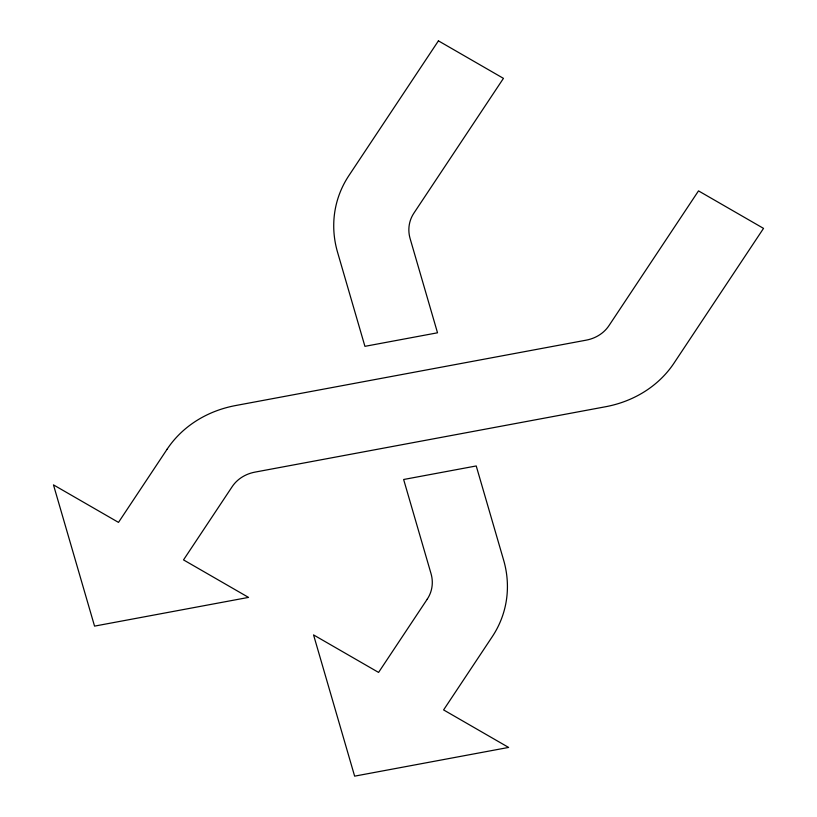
<?xml version="1.0" encoding="UTF-8"?>
<svg xmlns="http://www.w3.org/2000/svg" width="817" height="817" viewBox="0 0 817 817"><rect width="100%" height="100%" fill="white"/><g stroke="black" fill="none" stroke-linecap="round" stroke-linejoin="round"><path stroke-width="1.23" d="M167.158 449.146L118.496 522.39L53.473 484.879L94.547 626.118L248.531 597.401L183.519 559.9L232.181 486.656A37.848 33.66 15.4 0 1 255.006 472.114L605.509 406.754A113.532 100.981 15.4 0 0 673.994 363.146L763.527 228.382L698.504 190.882L608.971 325.636A37.848 33.66 15.4 0 1 586.146 340.168L235.643 405.538A113.532 100.981 15.4 0 0 167.158 449.146M438.423 40.85L348.89 175.604A113.532 100.981 15.4 0 0 337.533 252.177L364.923 346.337L437.514 332.795L410.124 238.635A37.848 33.66 15.4 0 1 413.913 213.114L503.446 78.361L438.423 40.85M427.24 599.178L378.577 672.422L313.554 634.911L354.629 776.15L508.613 747.432L443.6 709.922L492.263 636.678A113.532 100.981 15.4 0 0 503.619 560.115L476.229 465.956L403.639 479.497L431.029 573.657A37.848 33.66 15.4 0 1 427.24 599.178"/></g></svg>
